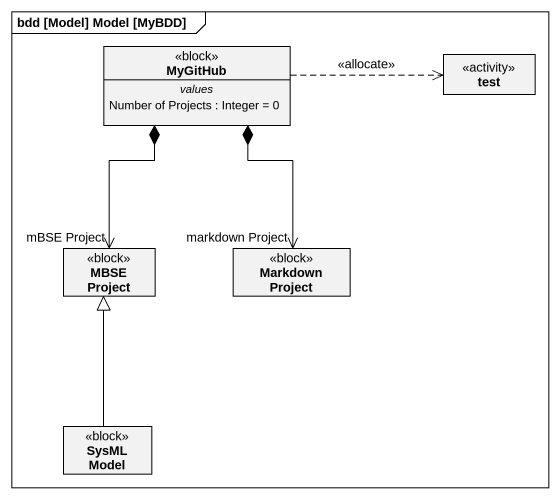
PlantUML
@startuml
mainframe bdd [Model] Model [MyBDD]
hide circle
hide empty members
class MyGitHub <<block>> {
  -- values --
  Number of Projects : Integer = 0
}
class test <<activity>>
class "MBSE Project" as MBSE_Project <<block>>
class "Markdown Project" as Markdown_Project <<block>>
class "SysML Model" as SysML_Model <<block>>
MyGitHub .right.> test : <<allocate>>
MyGitHub *--> "mBSE Project" MBSE_Project
MyGitHub *--> "markdown Project" Markdown_Project
SysML_Model -up-|> MBSE_Project
@enduml
